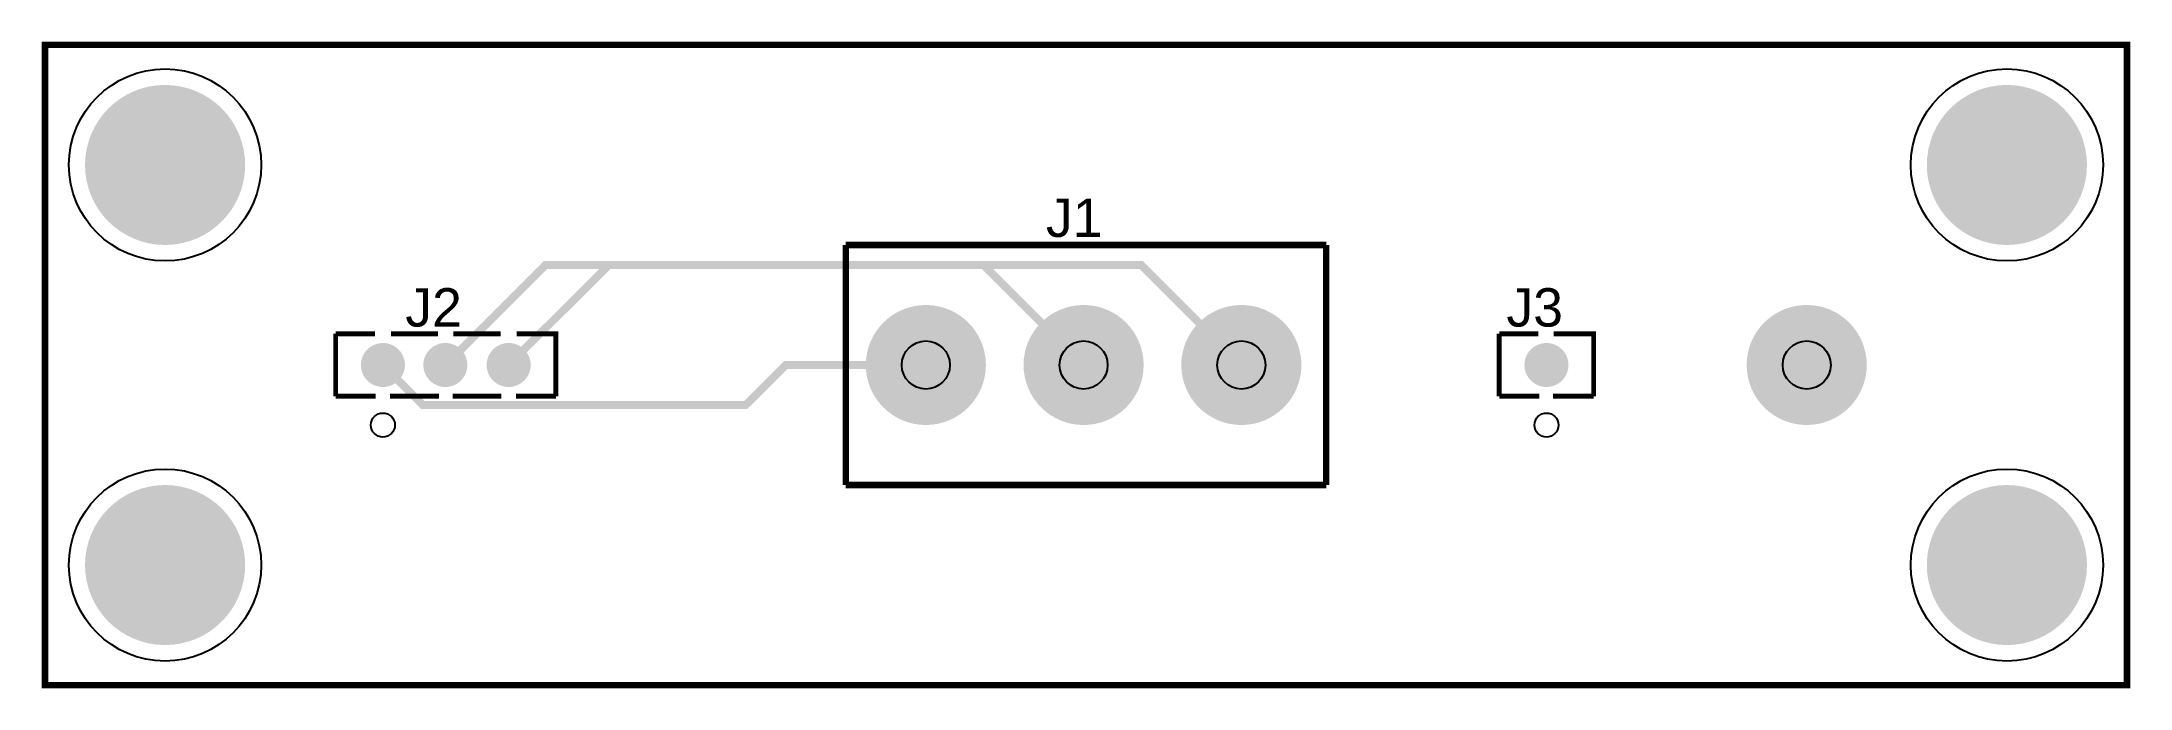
# Model space of a CAD drawing. Header units: inches. Extents: x -1.3 to 1.3, y -0.4 to 0.4.
import ezdxf

# ---------------------------------------------------------------- set-up
doc = ezdxf.new("R2010")
doc.units = ezdxf.units.IN
doc.layers.get('0').update_dxf_attribs({"linetype": 'CONTINUOUS'})

# ---------------------------------------------------------------- blocks, each defined once
blk = doc.blocks.new('EPAD')
at = {"const_width": 0.5}
blk.add_lwpolyline([(-0.25, 0, 1), (0.25, 0, 1)], format="xyb", close=True, dxfattribs=at)

msp = doc.modelspace()

# ---------------------------------------------------------------- linework, layer by layer
for points, const_width in [([(-1.3, -0.4), (1.3, -0.4), (1.3, 0.4), (-1.3, 0.4), (-1.3, -0.4)], 0.008), ([(-0.3, -0.15), (-0.3, 0.15)], 0.008), ([(-0.3, 0.15), (0.3, 0.15)], 0.008), ([(0.3, 0.15), (0.3, -0.15)], 0.008), ([(-0.8, 0), (-0.675, 0.125), (-0.128, 0.125), (-0.003, 0)], 0.01), ([(-0.721, 0), (-0.596, 0.125), (0.069, 0.125), (0.194, 0)], 0.01), ([(-0.937, 0.039), (-0.937, -0.039)], 0.006), ([(-0.888, 0.039), (-0.937, 0.039)], 0.006), ([(-0.809, 0.039), (-0.868, 0.039)], 0.006), ([(-0.731, 0.039), (-0.79, 0.039)], 0.006), ([(-0.662, -0.039), (-0.662, 0.039), (-0.711, 0.039)], 0.006), ([(0.516, 0.039), (0.516, -0.039)], 0.006), ([(0.565, 0.039), (0.516, 0.039)], 0.006), ([(0.634, -0.039), (0.634, 0.039), (0.584, 0.039)], 0.006), ([(-0.2, 0), (-0.375, 0), (-0.425, -0.05), (-0.828, -0.05), (-0.878, 0)], 0.01), ([(-0.937, -0.039), (-0.887, -0.039)], 0.006), ([(-0.869, -0.039), (-0.808, -0.039)], 0.006), ([(-0.791, -0.039), (-0.73, -0.039)], 0.006), ([(-0.712, -0.039), (-0.662, -0.039)], 0.006), ([(0.516, -0.039), (0.566, -0.039)], 0.006), ([(0.583, -0.039), (0.634, -0.039)], 0.006), ([(-0.3, -0.15), (0.3, -0.15)], 0.008)]:
    msp.add_lwpolyline(points, dxfattribs=dict(const_width=const_width))
for centre, radius in [((-1.15, 0.25), 0.12), ((1.15, 0.25), 0.12), ((-0.2, 0), 0.03), ((-0.003, 0), 0.03), ((0.194, 0), 0.03), ((0.9, 0), 0.03), ((-1.15, -0.25), 0.12), ((1.15, -0.25), 0.12)]:
    msp.add_circle(centre, radius)
at = {"layer": '12632256'}
for centre in [(-0.878, -0.075), (0.575, -0.075)]:
    msp.add_circle(centre, 0.015, dxfattribs=at)

# ---------------------------------------------------------------- block references
for p, xscale, yscale in [((-1.15, 0.25), 0.2, 0.2), ((1.15, 0.25), 0.2, 0.2), ((-0.2, 0), 0.15, 0.15), ((-0.003, 0), 0.15, 0.15), ((0.194, 0), 0.15, 0.15), ((0.9, 0), 0.15, 0.15), ((-0.878, 0), 0.055, 0.055), ((-0.878, 0), 0.055, 0.055), ((-0.8, 0), 0.055, 0.055), ((-0.8, 0), 0.055, 0.055), ((-0.721, 0), 0.055, 0.055), ((-0.721, 0), 0.055, 0.055), ((0.575, 0), 0.055, 0.055), ((0.575, 0), 0.055, 0.055), ((-1.15, -0.25), 0.2, 0.2), ((1.15, -0.25), 0.2, 0.2)]:
    msp.add_blockref('EPAD', p, dxfattribs=dict(xscale=xscale, yscale=yscale))

# ---------------------------------------------------------------- texts
at = {"layer": '12632256', "width": 1.041667}
for s, p in [('J1', (-0.05, 0.16)), ('J2', (-0.85, 0.048)), ('J3', (0.525, 0.048))]:
    msp.add_text(s, height=0.048, dxfattribs=at).set_placement(p)

doc.saveas('drawing.dxf')
